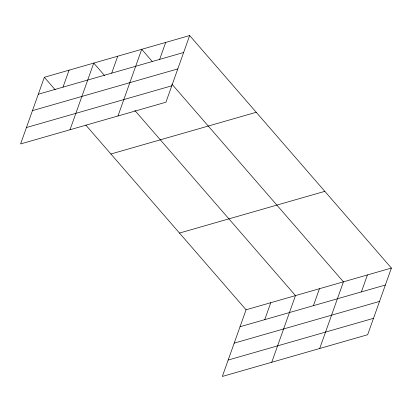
<?xml version="1.0" encoding="UTF-8"?>
<svg xmlns="http://www.w3.org/2000/svg" width="412" height="412" viewBox="0 0 412 412"><rect width="100%" height="100%" fill="white"/><g stroke="black" fill="none" stroke-linecap="round" stroke-linejoin="round"><path stroke-width="0.62" d="M189.669 35.55L44.336 77.276L20.6 143.937L165.933 102.212L189.669 35.55L391.4 268.063L367.664 334.724L222.331 376.45L246.067 309.788L391.4 268.063M63.005 87.133L69.046 70.184M70.014 129.749L93.751 63.087L104.638 75.638M111.693 73.156L117.729 56.207M117.976 115.978L141.713 49.322L152.177 61.383M159.655 59.385L165.691 42.436M264.736 319.65L270.772 302.696M271.745 362.261L295.481 295.605L134.781 110.38M313.424 305.668L319.46 288.719M319.702 348.495L343.438 281.834L171.856 84.063M361.386 291.902L367.422 274.948M38.301 94.23L183.634 52.504M32.46 110.632L177.793 68.907M26.44 127.535L171.773 85.809M110.905 154.006L256.243 112.28M179.493 233.058L324.831 191.333M240.031 326.742L385.364 285.016M234.186 343.144L379.524 301.419M228.171 360.047L373.504 318.322M44.336 77.276L55.223 89.821M85.789 125.052L246.067 309.788"/></g></svg>
